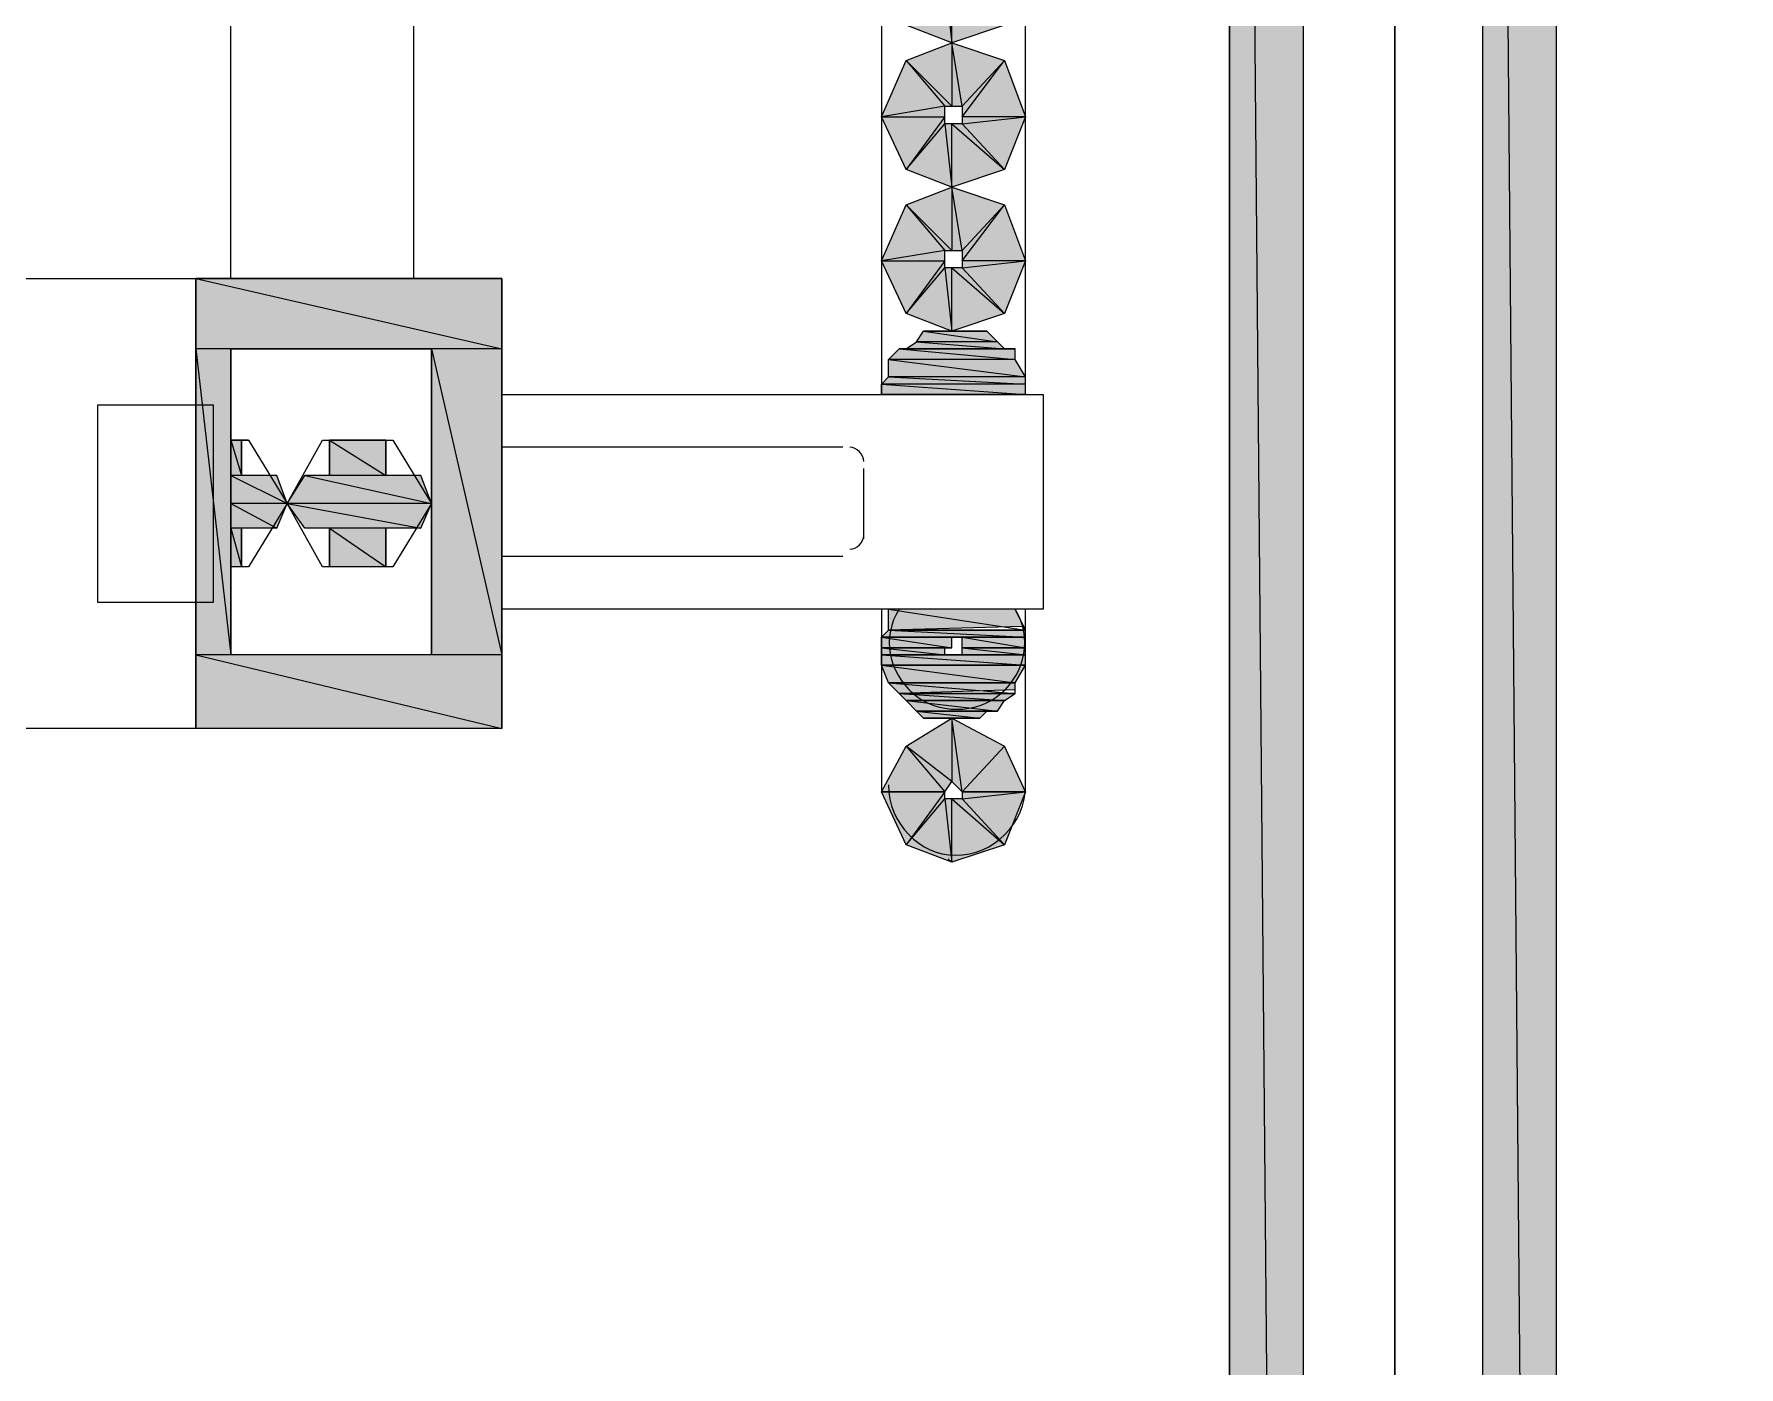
# Model space of a CAD drawing. Header units: millimetres. Extents: x 50 to 186, y -32 to 33.
# Drawn here: x 121.12 to 121.797, y -7.654 to -7.125 of the extents above; entities that cross this region are included whole.
import ezdxf

# ---------------------------------------------------------------- set-up
doc = ezdxf.new("R2010")
doc.units = ezdxf.units.MM
doc.layers.add('Prumada Eletrica', color=40, linetype='Continuous', lineweight=30)

msp = doc.modelspace()

# ---------------------------------------------------------------- hatches: boundary and pattern name
at = {"layer": 'Prumada Eletrica', "true_color": 0x000007}
h = msp.add_hatch(color=7, dxfattribs=at)
h.paths.add_polyline_path([(121.62431, -5.98433), (121.59498, -5.98433), (121.62431, -9.32817)])
h.paths.add_polyline_path([(121.59498, -5.98433), (121.62431, -9.32817), (121.59498, -9.32817)])
h = msp.add_hatch(color=7, dxfattribs=at)
h.paths.add_polyline_path([(121.72488, -5.98433), (121.69555, -5.98433), (121.72488, -9.32817)])
h.paths.add_polyline_path([(121.69555, -5.98433), (121.72488, -9.32817), (121.69555, -9.32817)])
h = msp.add_hatch(color=7, dxfattribs=at)
h.paths.add_polyline_path([(121.50559, -7.12129), (121.48883, -7.10313), (121.51397, -7.10034)])
h.paths.add_polyline_path([(121.48883, -7.10313), (121.51397, -7.10034), (121.48883, -7.10034)])
h.paths.add_polyline_path([(121.51397, -7.10034), (121.48883, -7.10034), (121.50559, -7.07799)])
h.paths.add_polyline_path([(121.48883, -7.10034), (121.50559, -7.07799), (121.48883, -7.09615)])
h.paths.add_polyline_path([(121.50559, -7.07799), (121.48883, -7.09615), (121.48464, -7.07101)])
h.paths.add_polyline_path([(121.48883, -7.09615), (121.48464, -7.07101), (121.48464, -7.09615)])
h.paths.add_polyline_path([(121.48464, -7.07101), (121.48464, -7.09615), (121.46648, -7.07799)])
h.paths.add_polyline_path([(121.48464, -7.09615), (121.46648, -7.07799), (121.48184, -7.09615)])
h.paths.add_polyline_path([(121.46648, -7.07799), (121.48184, -7.09615), (121.4567, -7.10034)])
h.paths.add_polyline_path([(121.48184, -7.09615), (121.4567, -7.10034), (121.48184, -7.10034)])
h.paths.add_polyline_path([(121.4567, -7.10034), (121.48184, -7.10034), (121.46648, -7.12129)])
h.paths.add_polyline_path([(121.48184, -7.10034), (121.46648, -7.12129), (121.48184, -7.10313)])
h.paths.add_polyline_path([(121.46648, -7.12129), (121.48184, -7.10313), (121.48464, -7.12827)])
h.paths.add_polyline_path([(121.48184, -7.10313), (121.48464, -7.12827), (121.48464, -7.10313)])
h.paths.add_polyline_path([(121.48464, -7.12827), (121.48464, -7.10313), (121.50559, -7.12129)])
h.paths.add_polyline_path([(121.48464, -7.10313), (121.50559, -7.12129), (121.48883, -7.10313)])
h = msp.add_hatch(color=7, dxfattribs=at)
h.paths.add_polyline_path([(121.50559, -7.17856), (121.48883, -7.1604), (121.51397, -7.15761)])
h.paths.add_polyline_path([(121.48883, -7.1604), (121.51397, -7.15761), (121.48883, -7.15761)])
h.paths.add_polyline_path([(121.51397, -7.15761), (121.48883, -7.15761), (121.50559, -7.13526)])
h.paths.add_polyline_path([(121.48883, -7.15761), (121.50559, -7.13526), (121.48883, -7.15342)])
h.paths.add_polyline_path([(121.50559, -7.13526), (121.48883, -7.15342), (121.48464, -7.12827)])
h.paths.add_polyline_path([(121.48883, -7.15342), (121.48464, -7.12827), (121.48464, -7.15342)])
h.paths.add_polyline_path([(121.48464, -7.12827), (121.48464, -7.15342), (121.46648, -7.13526)])
h.paths.add_polyline_path([(121.48464, -7.15342), (121.46648, -7.13526), (121.48184, -7.15342)])
h.paths.add_polyline_path([(121.46648, -7.13526), (121.48184, -7.15342), (121.4567, -7.15761)])
h.paths.add_polyline_path([(121.48184, -7.15342), (121.4567, -7.15761), (121.48184, -7.15761)])
h.paths.add_polyline_path([(121.4567, -7.15761), (121.48184, -7.15761), (121.46648, -7.17856)])
h.paths.add_polyline_path([(121.48184, -7.15761), (121.46648, -7.17856), (121.48184, -7.1604)])
h.paths.add_polyline_path([(121.46648, -7.17856), (121.48184, -7.1604), (121.48464, -7.18554)])
h.paths.add_polyline_path([(121.48184, -7.1604), (121.48464, -7.18554), (121.48464, -7.1604)])
h.paths.add_polyline_path([(121.48464, -7.18554), (121.48464, -7.1604), (121.50559, -7.17856)])
h.paths.add_polyline_path([(121.48464, -7.1604), (121.50559, -7.17856), (121.48883, -7.1604)])
h = msp.add_hatch(color=7, dxfattribs=at)
h.paths.add_polyline_path([(121.50559, -7.23582), (121.48883, -7.21767), (121.51397, -7.21487)])
h.paths.add_polyline_path([(121.48883, -7.21767), (121.51397, -7.21487), (121.48883, -7.21487)])
h.paths.add_polyline_path([(121.51397, -7.21487), (121.48883, -7.21487), (121.50559, -7.19253)])
h.paths.add_polyline_path([(121.48883, -7.21487), (121.50559, -7.19253), (121.48883, -7.21068)])
h.paths.add_polyline_path([(121.50559, -7.19253), (121.48883, -7.21068), (121.48464, -7.18554)])
h.paths.add_polyline_path([(121.48883, -7.21068), (121.48464, -7.18554), (121.48464, -7.21068)])
h.paths.add_polyline_path([(121.48464, -7.18554), (121.48464, -7.21068), (121.46648, -7.19253)])
h.paths.add_polyline_path([(121.48464, -7.21068), (121.46648, -7.19253), (121.48184, -7.21068)])
h.paths.add_polyline_path([(121.46648, -7.19253), (121.48184, -7.21068), (121.4567, -7.21487)])
h.paths.add_polyline_path([(121.48184, -7.21068), (121.4567, -7.21487), (121.48184, -7.21487)])
h.paths.add_polyline_path([(121.4567, -7.21487), (121.48184, -7.21487), (121.46648, -7.23582)])
h.paths.add_polyline_path([(121.48184, -7.21487), (121.46648, -7.23582), (121.48184, -7.21767)])
h.paths.add_polyline_path([(121.46648, -7.23582), (121.48184, -7.21767), (121.48464, -7.24281)])
h.paths.add_polyline_path([(121.48184, -7.21767), (121.48464, -7.24281), (121.48464, -7.21767)])
h.paths.add_polyline_path([(121.48464, -7.24281), (121.48464, -7.21767), (121.50559, -7.23582)])
h.paths.add_polyline_path([(121.48464, -7.21767), (121.50559, -7.23582), (121.48883, -7.21767)])
h = msp.add_hatch(color=7, dxfattribs=at)
h.paths.add_polyline_path([(121.30585, -7.22186), (121.18433, -7.22186), (121.30585, -7.24979)])
h.paths.add_polyline_path([(121.18433, -7.22186), (121.30585, -7.24979), (121.18433, -7.24979)])
h = msp.add_hatch(color=7, dxfattribs=at)
h.paths.add_polyline_path([(121.4986, -7.24281), (121.47346, -7.24281), (121.50279, -7.247)])
h.paths.add_polyline_path([(121.47346, -7.24281), (121.50279, -7.247), (121.47067, -7.247)])
h = msp.add_hatch(color=7, dxfattribs=at)
h.paths.add_polyline_path([(121.1983, -7.24979), (121.18433, -7.24979), (121.1983, -7.37131)])
h.paths.add_polyline_path([(121.18433, -7.24979), (121.1983, -7.37131), (121.18433, -7.37131)])
h = msp.add_hatch(color=7, dxfattribs=at)
h.paths.add_polyline_path([(121.30585, -7.24979), (121.27792, -7.24979), (121.30585, -7.37131)])
h.paths.add_polyline_path([(121.27792, -7.24979), (121.30585, -7.37131), (121.27792, -7.37131)])
h = msp.add_hatch(color=7, dxfattribs=at)
h.paths.add_polyline_path([(121.50978, -7.24979), (121.46369, -7.24979), (121.50978, -7.25398)])
h.paths.add_polyline_path([(121.46369, -7.24979), (121.50978, -7.25398), (121.4595, -7.25398)])
h = msp.add_hatch(color=7, dxfattribs=at)
h.paths.add_polyline_path([(121.50279, -7.247), (121.47067, -7.247), (121.50559, -7.24979)])
h.paths.add_polyline_path([(121.47067, -7.247), (121.50559, -7.24979), (121.46648, -7.24979)])
h = msp.add_hatch(color=7, dxfattribs=at)
h.paths.add_polyline_path([(121.50978, -7.25398), (121.4595, -7.25398), (121.51397, -7.26097)])
h.paths.add_polyline_path([(121.4595, -7.25398), (121.51397, -7.26097), (121.4595, -7.26097)])
h = msp.add_hatch(color=7, dxfattribs=at)
h.paths.add_polyline_path([(121.51397, -7.26097), (121.4595, -7.26097), (121.51397, -7.26376)])
h.paths.add_polyline_path([(121.4595, -7.26097), (121.51397, -7.26376), (121.4567, -7.26376)])
h = msp.add_hatch(color=7, dxfattribs=at)
h.paths.add_polyline_path([(121.51397, -7.26376), (121.4567, -7.26376), (121.51397, -7.26795)])
h.paths.add_polyline_path([(121.4567, -7.26376), (121.51397, -7.26795), (121.4567, -7.26795)])
h.paths.add_polyline_path([(121.51397, -7.26795), (121.4567, -7.26795)])
h.paths.add_polyline_path([(121.4567, -7.26795), (121.51397, -7.26795), (121.51257, -7.26795)])
h = msp.add_hatch(color=7, dxfattribs=at)
h.paths.add_polyline_path([(121.20249, -7.28611), (121.1983, -7.28611), (121.20249, -7.30008)])
h.paths.add_polyline_path([(121.1983, -7.28611), (121.20249, -7.30008), (121.1983, -7.30008)])
h = msp.add_hatch(color=7, dxfattribs=at)
h.paths.add_polyline_path([(121.25976, -7.28611), (121.23741, -7.28611), (121.25976, -7.30008)])
h.paths.add_polyline_path([(121.23741, -7.28611), (121.25976, -7.30008), (121.23741, -7.30008)])
h = msp.add_hatch(color=7, dxfattribs=at)
h.paths.add_polyline_path([(121.21646, -7.30008), (121.1983, -7.30008), (121.22065, -7.31125)])
h.paths.add_polyline_path([(121.1983, -7.30008), (121.22065, -7.31125), (121.1983, -7.31125)])
h = msp.add_hatch(color=7, dxfattribs=at)
h.paths.add_polyline_path([(121.27373, -7.30008), (121.22763, -7.30008), (121.27792, -7.31125)])
h.paths.add_polyline_path([(121.22763, -7.30008), (121.27792, -7.31125), (121.22065, -7.31125)])
h = msp.add_hatch(color=7, dxfattribs=at)
h.paths.add_polyline_path([(121.22065, -7.31125), (121.1983, -7.31125), (121.21646, -7.32103)])
h.paths.add_polyline_path([(121.1983, -7.31125), (121.21646, -7.32103), (121.1983, -7.32103)])
h = msp.add_hatch(color=7, dxfattribs=at)
h.paths.add_polyline_path([(121.27792, -7.31125), (121.22065, -7.31125), (121.27373, -7.32103)])
h.paths.add_polyline_path([(121.22065, -7.31125), (121.27373, -7.32103), (121.22763, -7.32103)])
h = msp.add_hatch(color=7, dxfattribs=at)
h.paths.add_polyline_path([(121.20249, -7.32103), (121.1983, -7.32103), (121.20249, -7.33639)])
h.paths.add_polyline_path([(121.1983, -7.32103), (121.20249, -7.33639), (121.1983, -7.33639)])
h = msp.add_hatch(color=7, dxfattribs=at)
h.paths.add_polyline_path([(121.25976, -7.32103), (121.23741, -7.32103), (121.25976, -7.33639)])
h.paths.add_polyline_path([(121.23741, -7.32103), (121.25976, -7.33639), (121.23741, -7.33639)])
h = msp.add_hatch(color=7, dxfattribs=at)
h.paths.add_polyline_path([(121.50978, -7.35315), (121.4595, -7.35315), (121.51397, -7.36153)])
h.paths.add_polyline_path([(121.4595, -7.35315), (121.51397, -7.36153), (121.4595, -7.36153)])
h.paths.add_polyline_path([(121.51397, -7.36153), (121.4595, -7.36153)])
h.paths.add_polyline_path([(121.4595, -7.36153), (121.51397, -7.36153), (121.51257, -7.36014)])
h = msp.add_hatch(color=7, dxfattribs=at)
h.paths.add_polyline_path([(121.51397, -7.36153), (121.4595, -7.36153), (121.51397, -7.36433)])
h.paths.add_polyline_path([(121.4595, -7.36153), (121.51397, -7.36433), (121.4567, -7.36433)])
h.paths.add_polyline_path([(121.51397, -7.36433), (121.4567, -7.36433)])
h.paths.add_polyline_path([(121.4567, -7.36433), (121.51397, -7.36433), (121.51257, -7.36433)])
h.paths.add_polyline_path([(121.51397, -7.36433), (121.51257, -7.36433), (121.4567, -7.36433)])
h.paths.add_polyline_path([(121.51397, -7.36433), (121.4567, -7.36433)])
h = msp.add_hatch(color=7, dxfattribs=at)
h.paths.add_polyline_path([(121.48464, -7.36433), (121.4567, -7.36433), (121.48464, -7.36852)])
h.paths.add_polyline_path([(121.4567, -7.36433), (121.48464, -7.36852), (121.4567, -7.36852)])
h = msp.add_hatch(color=7, dxfattribs=at)
h.paths.add_polyline_path([(121.48184, -7.36852), (121.48045, -7.36852), (121.4567, -7.36852)])
h.paths.add_polyline_path([(121.48184, -7.36852), (121.4567, -7.36852), (121.48464, -7.36852)])
h = msp.add_hatch(color=7, dxfattribs=at)
h.paths.add_polyline_path([(121.4567, -7.36852), (121.48184, -7.36852), (121.48045, -7.36852)])
h.paths.add_polyline_path([(121.48184, -7.36852), (121.48045, -7.36852), (121.4567, -7.36852)])
h = msp.add_hatch(color=7, dxfattribs=at)
h.paths.add_polyline_path([(121.4567, -7.36852), (121.48184, -7.36852), (121.48045, -7.36852)])
h.paths.add_polyline_path([(121.48184, -7.36852), (121.48045, -7.36852), (121.4567, -7.36852)])
h = msp.add_hatch(color=7, dxfattribs=at)
h.paths.add_polyline_path([(121.4567, -7.36852), (121.48184, -7.36852), (121.48045, -7.36852)])
h.paths.add_polyline_path([(121.48184, -7.36852), (121.48045, -7.36852), (121.4567, -7.36852)])
h = msp.add_hatch(color=7, dxfattribs=at)
h.paths.add_polyline_path([(121.4567, -7.36852), (121.48184, -7.36852), (121.48045, -7.36852)])
h.paths.add_polyline_path([(121.48184, -7.36852), (121.48045, -7.36852), (121.4567, -7.36852)])
h = msp.add_hatch(color=7, dxfattribs=at)
h.paths.add_polyline_path([(121.4567, -7.36852), (121.48184, -7.36852), (121.48045, -7.36852)])
h.paths.add_polyline_path([(121.48184, -7.36852), (121.48045, -7.36852), (121.4567, -7.36852)])
h = msp.add_hatch(color=7, dxfattribs=at)
h.paths.add_polyline_path([(121.48184, -7.36852), (121.4567, -7.36852), (121.48184, -7.37131)])
h.paths.add_polyline_path([(121.4567, -7.36852), (121.48184, -7.37131), (121.4567, -7.37131)])
h.paths.add_polyline_path([(121.48184, -7.37131), (121.4567, -7.37131)])
h.paths.add_polyline_path([(121.4567, -7.37131), (121.48184, -7.37131), (121.48045, -7.37131)])
h = msp.add_hatch(color=7, dxfattribs=at)
h.paths.add_polyline_path([(121.48464, -7.36433), (121.51397, -7.36433), (121.51257, -7.36433)])
h.paths.add_polyline_path([(121.51397, -7.36433), (121.51257, -7.36433), (121.48464, -7.36433)])
h = msp.add_hatch(color=7, dxfattribs=at)
h.paths.add_polyline_path([(121.51397, -7.36433), (121.48883, -7.36433), (121.51397, -7.36852)])
h.paths.add_polyline_path([(121.48883, -7.36433), (121.51397, -7.36852), (121.48883, -7.36852)])
h = msp.add_hatch(color=7, dxfattribs=at)
h.paths.add_polyline_path([(121.48883, -7.36852), (121.51397, -7.36852), (121.51257, -7.36852)])
h.paths.add_polyline_path([(121.51397, -7.36852), (121.51257, -7.36852), (121.48883, -7.36852)])
h = msp.add_hatch(color=7, dxfattribs=at)
h.paths.add_polyline_path([(121.48883, -7.36852), (121.51397, -7.36852), (121.51257, -7.36852)])
h.paths.add_polyline_path([(121.51397, -7.36852), (121.51257, -7.36852), (121.48883, -7.36852)])
h = msp.add_hatch(color=7, dxfattribs=at)
h.paths.add_polyline_path([(121.48883, -7.36852), (121.51397, -7.36852), (121.51257, -7.36852)])
h.paths.add_polyline_path([(121.51397, -7.36852), (121.51257, -7.36852), (121.48883, -7.36852)])
h = msp.add_hatch(color=7, dxfattribs=at)
h.paths.add_polyline_path([(121.48883, -7.36852), (121.51397, -7.36852), (121.51257, -7.36852)])
h.paths.add_polyline_path([(121.51397, -7.36852), (121.51257, -7.36852), (121.48883, -7.36852)])
h.paths.add_polyline_path([(121.51397, -7.36852), (121.48883, -7.36852)])
h.paths.add_polyline_path([(121.48883, -7.36852), (121.51397, -7.36852), (121.51257, -7.36852)])
h = msp.add_hatch(color=7, dxfattribs=at)
h.paths.add_polyline_path([(121.48883, -7.36852), (121.51397, -7.36852), (121.51257, -7.36852)])
h.paths.add_polyline_path([(121.51397, -7.36852), (121.51257, -7.36852), (121.48883, -7.36852)])
h = msp.add_hatch(color=7, dxfattribs=at)
h.paths.add_polyline_path([(121.48883, -7.36852), (121.51397, -7.36852), (121.51257, -7.36852)])
h.paths.add_polyline_path([(121.51397, -7.36852), (121.51257, -7.36852), (121.48883, -7.36852)])
h = msp.add_hatch(color=7, dxfattribs=at)
h.paths.add_polyline_path([(121.51397, -7.36852), (121.48883, -7.36852), (121.51397, -7.37131)])
h.paths.add_polyline_path([(121.48883, -7.36852), (121.51397, -7.37131), (121.48883, -7.37131)])
h.paths.add_polyline_path([(121.51397, -7.37131), (121.48883, -7.37131)])
h.paths.add_polyline_path([(121.48883, -7.37131), (121.51397, -7.37131), (121.51257, -7.37131)])
h = msp.add_hatch(color=7, dxfattribs=at)
h.paths.add_polyline_path([(121.30585, -7.37131), (121.18433, -7.37131), (121.30585, -7.40064)])
h.paths.add_polyline_path([(121.18433, -7.37131), (121.30585, -7.40064), (121.18433, -7.40064)])
h = msp.add_hatch(color=7, dxfattribs=at)
h.paths.add_polyline_path([(121.4567, -7.37131), (121.48184, -7.37131), (121.48045, -7.37131)])
h.paths.add_polyline_path([(121.48184, -7.37131), (121.48045, -7.37131), (121.4567, -7.37131)])
h = msp.add_hatch(color=7, dxfattribs=at)
h.paths.add_polyline_path([(121.4567, -7.37131), (121.48184, -7.37131), (121.48045, -7.37131)])
h.paths.add_polyline_path([(121.48184, -7.37131), (121.48045, -7.37131), (121.4567, -7.37131)])
h = msp.add_hatch(color=7, dxfattribs=at)
h.paths.add_polyline_path([(121.48464, -7.37131), (121.4567, -7.37131)])
h.paths.add_polyline_path([(121.48464, -7.37131), (121.4567, -7.37131), (121.48184, -7.37131)])
h = msp.add_hatch(color=7, dxfattribs=at)
h.paths.add_polyline_path([(121.51397, -7.37131), (121.4567, -7.37131), (121.51397, -7.3755)])
h.paths.add_polyline_path([(121.4567, -7.37131), (121.51397, -7.3755), (121.4567, -7.3755)])
h.paths.add_polyline_path([(121.51397, -7.3755), (121.4567, -7.3755)])
h.paths.add_polyline_path([(121.4567, -7.3755), (121.51397, -7.3755), (121.51257, -7.3755)])
h = msp.add_hatch(color=7, dxfattribs=at)
h.paths.add_polyline_path([(121.48464, -7.37131), (121.51397, -7.37131), (121.51257, -7.37131)])
h.paths.add_polyline_path([(121.51397, -7.37131), (121.51257, -7.37131), (121.48464, -7.37131)])
h = msp.add_hatch(color=7, dxfattribs=at)
h.paths.add_polyline_path([(121.48883, -7.37131), (121.51397, -7.37131), (121.51257, -7.37131)])
h.paths.add_polyline_path([(121.51397, -7.37131), (121.51257, -7.37131), (121.48883, -7.37131)])
h = msp.add_hatch(color=7, dxfattribs=at)
h.paths.add_polyline_path([(121.48883, -7.37131), (121.51397, -7.37131), (121.51257, -7.37131)])
h.paths.add_polyline_path([(121.51397, -7.37131), (121.51257, -7.37131), (121.48883, -7.37131)])
h = msp.add_hatch(color=7, dxfattribs=at)
h.paths.add_polyline_path([(121.48883, -7.37131), (121.51397, -7.37131), (121.51257, -7.37131)])
h.paths.add_polyline_path([(121.51397, -7.37131), (121.51257, -7.37131), (121.48883, -7.37131)])
h = msp.add_hatch(color=7, dxfattribs=at)
h.paths.add_polyline_path([(121.48883, -7.37131), (121.51397, -7.37131), (121.51257, -7.37131)])
h.paths.add_polyline_path([(121.51397, -7.37131), (121.51257, -7.37131), (121.48883, -7.37131)])
h = msp.add_hatch(color=7, dxfattribs=at)
h.paths.add_polyline_path([(121.51397, -7.3755), (121.4567, -7.3755), (121.50978, -7.38248)])
h.paths.add_polyline_path([(121.4567, -7.3755), (121.50978, -7.38248), (121.4595, -7.38248)])
h.paths.add_polyline_path([(121.50978, -7.38248), (121.4595, -7.38248)])
h.paths.add_polyline_path([(121.4595, -7.38248), (121.50978, -7.38248)])
h = msp.add_hatch(color=7, dxfattribs=at)
h.paths.add_polyline_path([(121.50978, -7.38248), (121.4595, -7.38248), (121.50978, -7.38667)])
h.paths.add_polyline_path([(121.4595, -7.38248), (121.50978, -7.38667), (121.46369, -7.38667)])
h.paths.add_polyline_path([(121.50978, -7.38667), (121.46369, -7.38667)])
h.paths.add_polyline_path([(121.46369, -7.38667), (121.50978, -7.38667), (121.50978, -7.38528)])
h = msp.add_hatch(color=7, dxfattribs=at)
h.paths.add_polyline_path([(121.50978, -7.38667), (121.46369, -7.38667), (121.50559, -7.38947)])
h.paths.add_polyline_path([(121.46369, -7.38667), (121.50559, -7.38947), (121.46648, -7.38947)])
h.paths.add_polyline_path([(121.50559, -7.38947), (121.46648, -7.38947)])
h.paths.add_polyline_path([(121.46648, -7.38947), (121.50559, -7.38947)])
h = msp.add_hatch(color=7, dxfattribs=at)
h.paths.add_polyline_path([(121.50559, -7.38947), (121.46648, -7.38947), (121.50279, -7.39366)])
h.paths.add_polyline_path([(121.46648, -7.38947), (121.50279, -7.39366), (121.47067, -7.39366)])
h = msp.add_hatch(color=7, dxfattribs=at)
h.paths.add_polyline_path([(121.4986, -7.39366), (121.47067, -7.39366)])
h.paths.add_polyline_path([(121.4986, -7.39366), (121.47067, -7.39366), (121.50279, -7.39366)])
h = msp.add_hatch(color=7, dxfattribs=at)
h.paths.add_polyline_path([(121.4986, -7.39366), (121.47067, -7.39366), (121.49581, -7.39645)])
h.paths.add_polyline_path([(121.47067, -7.39366), (121.49581, -7.39645), (121.47346, -7.39645)])
h.paths.add_polyline_path([(121.49581, -7.39645), (121.47346, -7.39645)])
h.paths.add_polyline_path([(121.47346, -7.39645), (121.49581, -7.39645)])
h = msp.add_hatch(color=7, dxfattribs=at)
h.paths.add_polyline_path([(121.51397, -7.42578), (121.50559, -7.40763), (121.48883, -7.42578)])
h.paths.add_polyline_path([(121.50559, -7.40763), (121.48883, -7.42578), (121.48464, -7.39645)])
h.paths.add_polyline_path([(121.48883, -7.42578), (121.48464, -7.39645), (121.48464, -7.42159)])
h.paths.add_polyline_path([(121.48464, -7.39645), (121.48464, -7.42159), (121.46648, -7.40763)])
h.paths.add_polyline_path([(121.48464, -7.42159), (121.46648, -7.40763), (121.48184, -7.42578)])
h.paths.add_polyline_path([(121.46648, -7.40763), (121.48184, -7.42578), (121.4567, -7.42578)])
h = msp.add_hatch(color=7, dxfattribs=at)
h.paths.add_polyline_path([(121.4567, -7.42578), (121.48184, -7.42578), (121.46648, -7.44674)])
h.paths.add_polyline_path([(121.48184, -7.42578), (121.46648, -7.44674), (121.48184, -7.42858)])
h.paths.add_polyline_path([(121.46648, -7.44674), (121.48184, -7.42858), (121.48464, -7.45372)])
h.paths.add_polyline_path([(121.48184, -7.42858), (121.48464, -7.45372), (121.48464, -7.42858)])
h.paths.add_polyline_path([(121.48464, -7.45372), (121.48464, -7.42858), (121.50559, -7.44674)])
h.paths.add_polyline_path([(121.48464, -7.42858), (121.50559, -7.44674), (121.48883, -7.42858)])
h.paths.add_polyline_path([(121.50559, -7.44674), (121.48883, -7.42858), (121.51397, -7.42578)])
h.paths.add_polyline_path([(121.48883, -7.42858), (121.51397, -7.42578), (121.48883, -7.42578)])

# ---------------------------------------------------------------- linework, layer by layer
at = {"layer": 'Prumada Eletrica', "color": 7, "linetype": 'Continuous', "lineweight": 20, "true_color": 0x000007}
for points in [[(119.80713, -5.61978), (121.66063, -5.61978), (121.66063, -9.32817), (119.80713, -9.32817)], [(121.66063, -5.61978), (123.51273, -5.61978), (123.51273, -9.32817), (121.66063, -9.32817)], [(120.73458, -7.22186), (121.30585, -7.22186), (121.30585, -7.40064), (120.1647, -7.40064), (120.1647, -7.22186)], [(121.14522, -7.35036), (121.19132, -7.35036), (121.19132, -7.27214), (121.14522, -7.27214)], [(121.26255, -7.28611), (121.27792, -7.31125), (121.26255, -7.33639), (121.23462, -7.33639), (121.22065, -7.31125), (121.23462, -7.28611)]]:
    msp.add_lwpolyline(points, close=True, dxfattribs=at)
for points in [[(119.87976, -5.76224), (121.59498, -5.76224), (121.59498, -9.32817), (119.87278, -9.32817), (119.87138, -9.32677), (119.80713, -9.32817)], [(121.66063, -5.84884), (121.66063, -9.32817), (119.80713, -9.32817), (119.80713, -5.84884)], [(121.59498, -9.32817), (121.62431, -9.32817), (121.62431, -5.98433)], [(121.72488, -9.32817), (121.69555, -9.32817), (121.69555, -5.98433)], [(121.4567, -6.36006), (121.4567, -7.26795), (121.4567, -7.26795)], [(121.51397, -7.26795), (121.51397, -6.36006), (121.51397, -6.36006)], [(121.1983, -7.22186), (121.1983, -6.87825), (121.1983, -6.87825)], [(121.27093, -7.22186), (121.27093, -7.11012), (121.1983, -7.11012)], [(121.18433, -7.22186), (121.18433, -7.40064), (121.18433, -7.40064)], [(121.1983, -7.24979), (121.27792, -7.24979), (121.27792, -7.37131), (121.1983, -7.37131)], [(121.1983, -7.24979), (121.1983, -7.37131), (121.1983, -7.37131)], [(121.30585, -7.26795), (121.52095, -7.26795), (121.52095, -7.35315), (121.30585, -7.35315)], [(121.1983, -7.28611), (121.20529, -7.28611), (121.22065, -7.31125), (121.20529, -7.33639), (121.1983, -7.33639)], [(121.20529, -7.28611), (121.20249, -7.28611), (121.20249, -7.30008)], [(121.23741, -7.28611), (121.23741, -7.30008), (121.23741, -7.30008)], [(121.25976, -7.28611), (121.25976, -7.30008), (121.25976, -7.30008)], [(121.44134, -7.2889), (121.30585, -7.2889), (121.30585, -7.2889)], [(121.21646, -7.30008), (121.20249, -7.30008), (121.20249, -7.30008)], [(121.23741, -7.30008), (121.22763, -7.30008), (121.22763, -7.30008)], [(121.27373, -7.30008), (121.25976, -7.30008), (121.25976, -7.30008)], [(121.44972, -7.32522), (121.44972, -7.29728), (121.44972, -7.29728)], [(121.21646, -7.32103), (121.20249, -7.32103), (121.20249, -7.32103)], [(121.20249, -7.32103), (121.20249, -7.33639), (121.20249, -7.33639)], [(121.23741, -7.32103), (121.22763, -7.32103), (121.22763, -7.32103)], [(121.23741, -7.32103), (121.23741, -7.33639), (121.23741, -7.33639)], [(121.25976, -7.32103), (121.25976, -7.33639), (121.25976, -7.33639)], [(121.27373, -7.32103), (121.25976, -7.32103), (121.25976, -7.32103)], [(121.30585, -7.3322), (121.44134, -7.3322), (121.44134, -7.3322)], [(121.4567, -7.35315), (121.4567, -7.42578), (121.4567, -7.42578)], [(121.51397, -7.42578), (121.51397, -7.35315), (121.51397, -7.35315)], [(121.48464, -7.45372), (121.48324, -7.45232), (121.48324, -7.45232)]]:
    msp.add_lwpolyline(points, dxfattribs=at)
at = {"layer": 'Prumada Eletrica', "color": 7, "linetype": 'Continuous', "lineweight": -2, "true_color": 0x000007}
for points in [[(121.62431, -5.98433), (121.59498, -5.98433), (121.62431, -9.32817)], [(121.59498, -5.98433), (121.62431, -9.32817), (121.59498, -9.32817)], [(121.72488, -5.98433), (121.69555, -5.98433), (121.72488, -9.32817)], [(121.69555, -5.98433), (121.72488, -9.32817), (121.69555, -9.32817)], [(121.46648, -7.12129), (121.48184, -7.10313), (121.48464, -7.12827)], [(121.48184, -7.10313), (121.48464, -7.12827), (121.48464, -7.10313)], [(121.48464, -7.12827), (121.48464, -7.10313), (121.50559, -7.12129)], [(121.48464, -7.12827), (121.48464, -7.15342), (121.46648, -7.13526)], [(121.50559, -7.13526), (121.48883, -7.15342), (121.48464, -7.12827)], [(121.48883, -7.15342), (121.48464, -7.12827), (121.48464, -7.15342)], [(121.46648, -7.13526), (121.48184, -7.15342), (121.4567, -7.15761)], [(121.48464, -7.15342), (121.46648, -7.13526), (121.48184, -7.15342)], [(121.51397, -7.15761), (121.48883, -7.15761), (121.50559, -7.13526)], [(121.48883, -7.15761), (121.50559, -7.13526), (121.48883, -7.15342)], [(121.48184, -7.15342), (121.4567, -7.15761), (121.48184, -7.15761)], [(121.4567, -7.15761), (121.48184, -7.15761), (121.46648, -7.17856)], [(121.48184, -7.15761), (121.46648, -7.17856), (121.48184, -7.1604)], [(121.50559, -7.17856), (121.48883, -7.1604), (121.51397, -7.15761)], [(121.48883, -7.1604), (121.51397, -7.15761), (121.48883, -7.15761)], [(121.46648, -7.17856), (121.48184, -7.1604), (121.48464, -7.18554)], [(121.48184, -7.1604), (121.48464, -7.18554), (121.48464, -7.1604)], [(121.48464, -7.18554), (121.48464, -7.1604), (121.50559, -7.17856)], [(121.48464, -7.1604), (121.50559, -7.17856), (121.48883, -7.1604)], [(121.48464, -7.18554), (121.48464, -7.21068), (121.46648, -7.19253)], [(121.50559, -7.19253), (121.48883, -7.21068), (121.48464, -7.18554)], [(121.48883, -7.21068), (121.48464, -7.18554), (121.48464, -7.21068)], [(121.46648, -7.19253), (121.48184, -7.21068), (121.4567, -7.21487)], [(121.48464, -7.21068), (121.46648, -7.19253), (121.48184, -7.21068)], [(121.51397, -7.21487), (121.48883, -7.21487), (121.50559, -7.19253)], [(121.48883, -7.21487), (121.50559, -7.19253), (121.48883, -7.21068)], [(121.48184, -7.21068), (121.4567, -7.21487), (121.48184, -7.21487)], [(121.4567, -7.21487), (121.48184, -7.21487), (121.46648, -7.23582)], [(121.48184, -7.21487), (121.46648, -7.23582), (121.48184, -7.21767)], [(121.46648, -7.23582), (121.48184, -7.21767), (121.48464, -7.24281)], [(121.48184, -7.21767), (121.48464, -7.24281), (121.48464, -7.21767)], [(121.48464, -7.24281), (121.48464, -7.21767), (121.50559, -7.23582)], [(121.48464, -7.21767), (121.50559, -7.23582), (121.48883, -7.21767)], [(121.50559, -7.23582), (121.48883, -7.21767), (121.51397, -7.21487)], [(121.48883, -7.21767), (121.51397, -7.21487), (121.48883, -7.21487)], [(121.30585, -7.22186), (121.18433, -7.22186), (121.30585, -7.24979)], [(121.18433, -7.22186), (121.30585, -7.24979), (121.18433, -7.24979)], [(121.47346, -7.24281), (121.50279, -7.247), (121.47067, -7.247)], [(121.47765, -7.24281), (121.4986, -7.24281), (121.47346, -7.24281)], [(121.4986, -7.24281), (121.47346, -7.24281), (121.50279, -7.247)], [(121.48184, -7.24281), (121.49162, -7.24281), (121.47765, -7.24281)], [(121.49162, -7.24281), (121.47765, -7.24281), (121.4986, -7.24281)], [(121.48883, -7.24281), (121.48184, -7.24281), (121.49162, -7.24281)], [(121.1983, -7.24979), (121.18433, -7.24979), (121.1983, -7.37131)], [(121.18433, -7.24979), (121.1983, -7.37131), (121.18433, -7.37131)], [(121.30585, -7.24979), (121.27792, -7.24979), (121.30585, -7.37131)], [(121.27792, -7.24979), (121.30585, -7.37131), (121.27792, -7.37131)], [(121.46369, -7.24979), (121.50978, -7.25398), (121.4595, -7.25398)], [(121.46648, -7.24979), (121.50978, -7.24979), (121.46369, -7.24979)], [(121.50978, -7.24979), (121.46369, -7.24979), (121.50978, -7.25398)], [(121.47067, -7.247), (121.50559, -7.24979), (121.46648, -7.24979)], [(121.50559, -7.24979), (121.46648, -7.24979), (121.50978, -7.24979)], [(121.50279, -7.247), (121.47067, -7.247), (121.50559, -7.24979)], [(121.50978, -7.25398), (121.4595, -7.25398), (121.51397, -7.26097)], [(121.4595, -7.25398), (121.51397, -7.26097), (121.4595, -7.26097)], [(121.4595, -7.26097), (121.51397, -7.26376), (121.4567, -7.26376)], [(121.51397, -7.26376), (121.4567, -7.26376), (121.51397, -7.26795)], [(121.4567, -7.26376), (121.51397, -7.26795), (121.4567, -7.26795)], [(121.51397, -7.26097), (121.4595, -7.26097), (121.51397, -7.26376)], [(121.51397, -7.26795), (121.4567, -7.26795)], [(121.4567, -7.26795), (121.51397, -7.26795), (121.51257, -7.26795)], [(121.20249, -7.28611), (121.1983, -7.28611), (121.20249, -7.30008)], [(121.1983, -7.28611), (121.20249, -7.30008), (121.1983, -7.30008)], [(121.25976, -7.28611), (121.23741, -7.28611), (121.25976, -7.30008)], [(121.23741, -7.28611), (121.25976, -7.30008), (121.23741, -7.30008)], [(121.21646, -7.30008), (121.1983, -7.30008), (121.22065, -7.31125)], [(121.1983, -7.30008), (121.22065, -7.31125), (121.1983, -7.31125)], [(121.22763, -7.30008), (121.27792, -7.31125), (121.22065, -7.31125)], [(121.27373, -7.30008), (121.22763, -7.30008), (121.27792, -7.31125)], [(121.22065, -7.31125), (121.1983, -7.31125), (121.21646, -7.32103)], [(121.1983, -7.31125), (121.21646, -7.32103), (121.1983, -7.32103)], [(121.27792, -7.31125), (121.22065, -7.31125), (121.27373, -7.32103)], [(121.22065, -7.31125), (121.27373, -7.32103), (121.22763, -7.32103)], [(121.20249, -7.32103), (121.1983, -7.32103), (121.20249, -7.33639)], [(121.1983, -7.32103), (121.20249, -7.33639), (121.1983, -7.33639)], [(121.25976, -7.32103), (121.23741, -7.32103), (121.25976, -7.33639)], [(121.23741, -7.32103), (121.25976, -7.33639), (121.23741, -7.33639)], [(121.50978, -7.35315), (121.4595, -7.35315), (121.51397, -7.36153)], [(121.4595, -7.35315), (121.51397, -7.36153), (121.4595, -7.36153)], [(121.4595, -7.36153), (121.51397, -7.36433), (121.4567, -7.36433)], [(121.4595, -7.36153), (121.51397, -7.36153), (121.51257, -7.36014)], [(121.51397, -7.36153), (121.4595, -7.36153)], [(121.51397, -7.36153), (121.4595, -7.36153), (121.51397, -7.36433)], [(121.51397, -7.36433), (121.4567, -7.36433)], [(121.4567, -7.36433), (121.51397, -7.36433), (121.51257, -7.36433)], [(121.51397, -7.36433), (121.51257, -7.36433), (121.4567, -7.36433)], [(121.51397, -7.36433), (121.4567, -7.36433)], [(121.4567, -7.36433), (121.48464, -7.36433), (121.48464, -7.36433)], [(121.48464, -7.36433), (121.48464, -7.36433), (121.4567, -7.36433)], [(121.4567, -7.36433), (121.48464, -7.36433), (121.48464, -7.36433)], [(121.48464, -7.36433), (121.48464, -7.36433), (121.4567, -7.36433)], [(121.48464, -7.36433), (121.4567, -7.36433), (121.48464, -7.36852)], [(121.4567, -7.36433), (121.48464, -7.36852), (121.4567, -7.36852)], [(121.48184, -7.36852), (121.48045, -7.36852), (121.4567, -7.36852)], [(121.48184, -7.36852), (121.4567, -7.36852), (121.48464, -7.36852)], [(121.4567, -7.36852), (121.48184, -7.36852), (121.48045, -7.36852)], [(121.48184, -7.36852), (121.48045, -7.36852), (121.4567, -7.36852)], [(121.4567, -7.36852), (121.48184, -7.36852), (121.48045, -7.36852)], [(121.48184, -7.36852), (121.48045, -7.36852), (121.4567, -7.36852)], [(121.4567, -7.36852), (121.48184, -7.36852), (121.48045, -7.36852)], [(121.48184, -7.36852), (121.48045, -7.36852), (121.4567, -7.36852)], [(121.4567, -7.36852), (121.48184, -7.36852), (121.48045, -7.36852)], [(121.48184, -7.36852), (121.48045, -7.36852), (121.4567, -7.36852)], [(121.4567, -7.36852), (121.48184, -7.36852), (121.48045, -7.36852)], [(121.48184, -7.36852), (121.48045, -7.36852), (121.4567, -7.36852)], [(121.48184, -7.36852), (121.4567, -7.36852), (121.48184, -7.37131)], [(121.4567, -7.36852), (121.48184, -7.37131), (121.4567, -7.37131)], [(121.48464, -7.36433), (121.51397, -7.36433), (121.51257, -7.36433)], [(121.51397, -7.36433), (121.51257, -7.36433), (121.48464, -7.36433)], [(121.51397, -7.36433), (121.48464, -7.36433)], [(121.48464, -7.36433), (121.51397, -7.36433), (121.48883, -7.36433)], [(121.51397, -7.36433), (121.48883, -7.36433), (121.51397, -7.36852)], [(121.48883, -7.36433), (121.51397, -7.36852), (121.48883, -7.36852)], [(121.48883, -7.36852), (121.51397, -7.36852), (121.51257, -7.36852)], [(121.51397, -7.36852), (121.51257, -7.36852), (121.48883, -7.36852)], [(121.48883, -7.36852), (121.51397, -7.36852), (121.51257, -7.36852)], [(121.51397, -7.36852), (121.51257, -7.36852), (121.48883, -7.36852)], [(121.48883, -7.36852), (121.51397, -7.36852), (121.51257, -7.36852)], [(121.51397, -7.36852), (121.51257, -7.36852), (121.48883, -7.36852)], [(121.48883, -7.36852), (121.51397, -7.36852), (121.51257, -7.36852)], [(121.51397, -7.36852), (121.51257, -7.36852), (121.48883, -7.36852)], [(121.51397, -7.36852), (121.48883, -7.36852)], [(121.48883, -7.36852), (121.51397, -7.36852), (121.51257, -7.36852)], [(121.48883, -7.36852), (121.51397, -7.36852), (121.51257, -7.36852)], [(121.51397, -7.36852), (121.51257, -7.36852), (121.48883, -7.36852)], [(121.48883, -7.36852), (121.51397, -7.36852), (121.51257, -7.36852)], [(121.51397, -7.36852), (121.51257, -7.36852), (121.48883, -7.36852)], [(121.51397, -7.36852), (121.48883, -7.36852), (121.51397, -7.37131)], [(121.48883, -7.36852), (121.51397, -7.37131), (121.48883, -7.37131)], [(121.30585, -7.37131), (121.18433, -7.37131), (121.30585, -7.40064)], [(121.18433, -7.37131), (121.30585, -7.40064), (121.18433, -7.40064)], [(121.48184, -7.37131), (121.4567, -7.37131)], [(121.4567, -7.37131), (121.48184, -7.37131), (121.48045, -7.37131)], [(121.4567, -7.37131), (121.48184, -7.37131), (121.48045, -7.37131)], [(121.48184, -7.37131), (121.48045, -7.37131), (121.4567, -7.37131)], [(121.4567, -7.37131), (121.48184, -7.37131), (121.48045, -7.37131)], [(121.48184, -7.37131), (121.48045, -7.37131), (121.4567, -7.37131)], [(121.48464, -7.37131), (121.48464, -7.37131), (121.4567, -7.37131)], [(121.48464, -7.37131), (121.4567, -7.37131), (121.48184, -7.37131)], [(121.4567, -7.37131), (121.48464, -7.37131), (121.48464, -7.37131)], [(121.48464, -7.37131), (121.48464, -7.37131), (121.4567, -7.37131)], [(121.4567, -7.37131), (121.48464, -7.37131), (121.48464, -7.37131)], [(121.48464, -7.37131), (121.48464, -7.37131), (121.4567, -7.37131)], [(121.4567, -7.37131), (121.48464, -7.37131), (121.48464, -7.37131)], [(121.48464, -7.37131), (121.48464, -7.37131), (121.4567, -7.37131)], [(121.51397, -7.37131), (121.4567, -7.37131), (121.51397, -7.3755)], [(121.4567, -7.37131), (121.51397, -7.3755), (121.4567, -7.3755)], [(121.48883, -7.37131), (121.51397, -7.37131), (121.48464, -7.37131)], [(121.48464, -7.37131), (121.51397, -7.37131), (121.51257, -7.37131)], [(121.51397, -7.37131), (121.51257, -7.37131), (121.48464, -7.37131)], [(121.51397, -7.37131), (121.48883, -7.37131)], [(121.48883, -7.37131), (121.51397, -7.37131), (121.51257, -7.37131)], [(121.48883, -7.37131), (121.51397, -7.37131), (121.51257, -7.37131)], [(121.51397, -7.37131), (121.51257, -7.37131), (121.48883, -7.37131)], [(121.48883, -7.37131), (121.51397, -7.37131), (121.51257, -7.37131)], [(121.51397, -7.37131), (121.51257, -7.37131), (121.48883, -7.37131)], [(121.48883, -7.37131), (121.51397, -7.37131), (121.51257, -7.37131)], [(121.51397, -7.37131), (121.51257, -7.37131), (121.48883, -7.37131)], [(121.48883, -7.37131), (121.51397, -7.37131), (121.51257, -7.37131)], [(121.51397, -7.37131), (121.51257, -7.37131), (121.48883, -7.37131)], [(121.51397, -7.37131), (121.48883, -7.37131)], [(121.51397, -7.3755), (121.4567, -7.3755)], [(121.4567, -7.3755), (121.51397, -7.3755), (121.51257, -7.3755)], [(121.51397, -7.3755), (121.4567, -7.3755), (121.50978, -7.38248)], [(121.4567, -7.3755), (121.50978, -7.38248), (121.4595, -7.38248)], [(121.50978, -7.38248), (121.4595, -7.38248)], [(121.4595, -7.38248), (121.50978, -7.38248), (121.50978, -7.38248)], [(121.50978, -7.38248), (121.4595, -7.38248), (121.50978, -7.38667)], [(121.4595, -7.38248), (121.50978, -7.38667), (121.46369, -7.38667)], [(121.46369, -7.38667), (121.50978, -7.38667), (121.50978, -7.38528)], [(121.50978, -7.38667), (121.46369, -7.38667)], [(121.50978, -7.38667), (121.46369, -7.38667), (121.50559, -7.38947)], [(121.46369, -7.38667), (121.50559, -7.38947), (121.46648, -7.38947)], [(121.50559, -7.38947), (121.46648, -7.38947)], [(121.46648, -7.38947), (121.50559, -7.38947), (121.50559, -7.38947)], [(121.50559, -7.38947), (121.46648, -7.38947), (121.50279, -7.39366)], [(121.46648, -7.38947), (121.50279, -7.39366), (121.47067, -7.39366)], [(121.4986, -7.39366), (121.4986, -7.39366), (121.47067, -7.39366)], [(121.4986, -7.39366), (121.47067, -7.39366), (121.50279, -7.39366)], [(121.4986, -7.39366), (121.47067, -7.39366), (121.49581, -7.39645)], [(121.47067, -7.39366), (121.49581, -7.39645), (121.47346, -7.39645)], [(121.48464, -7.39645), (121.48464, -7.42159), (121.46648, -7.40763)], [(121.49581, -7.39645), (121.47346, -7.39645)], [(121.47346, -7.39645), (121.49581, -7.39645), (121.49581, -7.39645)], [(121.49581, -7.39645), (121.47346, -7.39645), (121.49162, -7.39645)], [(121.47346, -7.39645), (121.49162, -7.39645), (121.48184, -7.39645)], [(121.49162, -7.39645), (121.48184, -7.39645), (121.48464, -7.39645)], [(121.48184, -7.39645), (121.49162, -7.39645), (121.49162, -7.39645)], [(121.49162, -7.39645), (121.49162, -7.39645), (121.48184, -7.39645)], [(121.50559, -7.40763), (121.48883, -7.42578), (121.48464, -7.39645)], [(121.48883, -7.42578), (121.48464, -7.39645), (121.48464, -7.42159)], [(121.46648, -7.40763), (121.48184, -7.42578), (121.4567, -7.42578)], [(121.48464, -7.42159), (121.46648, -7.40763), (121.48184, -7.42578)], [(121.51397, -7.42578), (121.50559, -7.40763), (121.48883, -7.42578)], [(121.4567, -7.42578), (121.48184, -7.42578), (121.46648, -7.44674)], [(121.48184, -7.42578), (121.46648, -7.44674), (121.48184, -7.42858)], [(121.46648, -7.44674), (121.48184, -7.42858), (121.48464, -7.45372)], [(121.48184, -7.42858), (121.48464, -7.45372), (121.48464, -7.42858)], [(121.48464, -7.45372), (121.48464, -7.42858), (121.50559, -7.44674)], [(121.48464, -7.42858), (121.50559, -7.44674), (121.48883, -7.42858)], [(121.50559, -7.44674), (121.48883, -7.42858), (121.51397, -7.42578)], [(121.48883, -7.42858), (121.51397, -7.42578), (121.48883, -7.42578)]]:
    msp.add_lwpolyline(points, close=True, dxfattribs=at)
at = {"layer": 'Prumada Eletrica', "color": 7, "linetype": 'Continuous', "lineweight": 20, "true_color": 0x000007}
for points in [[(121.44972, -7.29449), (121.44972, -7.2917), (121.44692, -7.2889), (121.44413, -7.2889)], [(121.44413, -7.32941), (121.44692, -7.32941), (121.44972, -7.32661), (121.44972, -7.32382)], [(121.4595, -7.42299), (121.4595, -7.43835), (121.47207, -7.45093), (121.48603, -7.45093)], [(121.48603, -7.45093), (121.5014, -7.45093), (121.51397, -7.43835), (121.51397, -7.42299)]]:
    msp.add_open_spline(points, degree=3, dxfattribs=at)
msp.add_open_spline([(121.46369, -7.35315), (121.4567, -7.36433), (121.4595, -7.37829), (121.46927, -7.38667), (121.46927, -7.38667), (121.47905, -7.39506), (121.49441, -7.39506), (121.50419, -7.38667), (121.50419, -7.38667), (121.51397, -7.37829), (121.51676, -7.36433), (121.50978, -7.35315)], degree=3, knots=[0, 0, 0, 0, 0.083333, 0.083333, 0.083333, 0.083334, 0.166667, 0.166667, 0.166667, 0.166668, 1, 1, 1, 1], dxfattribs=at)

doc.saveas('drawing.dxf')
